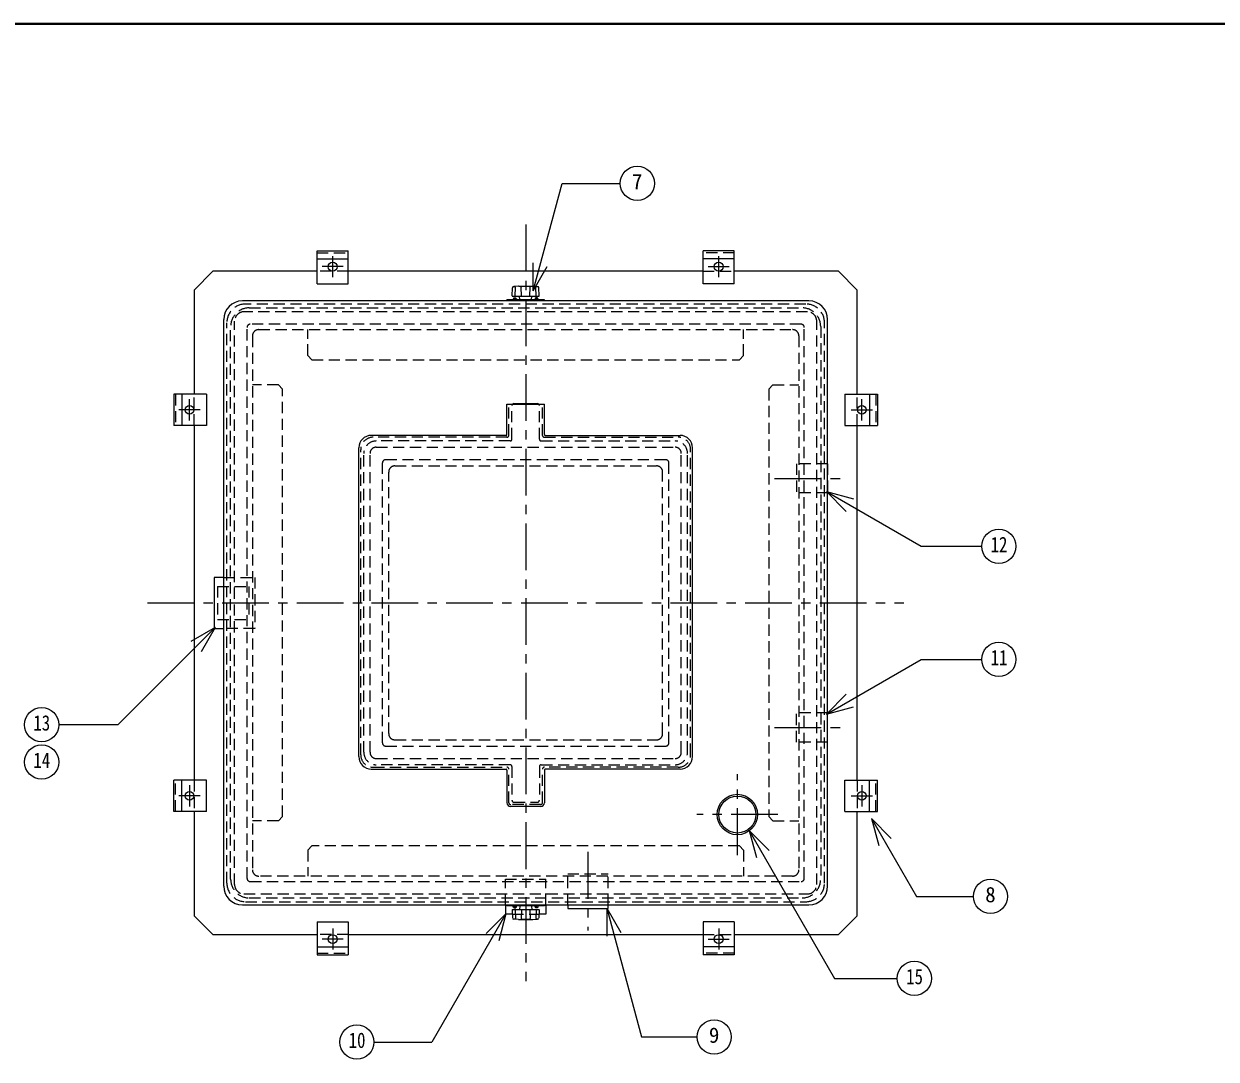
# Model space of a CAD drawing. Units: millimetres, scale not verified. Extents: x -3184 to 2891, y -2037 to 2178.
# Drawn here: x -953 to 962, y 515 to 2178 of the extents above; entities that cross this region are included whole.
import ezdxf
from ezdxf.enums import TextEntityAlignment as Align

# ---------------------------------------------------------------- set-up
doc = ezdxf.new("R2010")
doc.units = ezdxf.units.MM
doc.header["$LTSCALE"] = 15
doc.linetypes.add('CHAIN1', pattern=[8, 5, -1, 1, -1])
doc.linetypes.add('DASHED1', pattern=[1.8, 1.2, -0.6])
doc.layers.add('0-0', color=7, linetype='Continuous', lineweight=18)
doc.styles.add('ＭＳ ゴシック', font='')
doc.styles.get('ＭＳ ゴシック').set_extended_font_data('MS Gothic')

msp = doc.modelspace()

# ---------------------------------------------------------------- linework, layer by layer
at = {"layer": '0-0', "color": 1, "lineweight": 40}
msp.add_line((2890.8, 2177.87), (-3184.2, 2177.87), dxfattribs=at)
at = {"layer": '0-0', "color": 4, "linetype": 'CHAIN1', "lineweight": 9}
for p, q in [((-146.7, 1855.37), (-146.7, 640.37)), ((-456.7, 1770.87), (-456.7, 1804.87)), ((163.3, 1770.87), (163.3, 1804.87)), ((-439.7, 1787.87), (-473.7, 1787.87)), ((146.3, 1787.87), (180.3, 1787.87)), ((-686.7, 1540.87), (-686.7, 1574.87)), ((393.3, 1540.87), (393.3, 1574.87)), ((-669.7, 1557.87), (-703.7, 1557.87)), ((376.3, 1557.87), (410.3, 1557.87)), ((253.18, 1447.87), (373.18, 1447.87)), ((-754.2, 1247.87), (460.8, 1247.87)), ((253.18, 1047.87), (373.18, 1047.87)), ((193.3, 842.87), (193.3, 972.87)), ((-686.7, 954.87), (-686.7, 920.87)), ((393.3, 954.87), (393.3, 920.87)), ((-669.7, 937.87), (-703.7, 937.87)), ((376.3, 937.87), (410.3, 937.87)), ((258.3, 907.87), (128.3, 907.87)), ((-46.7, 847.75), (-46.7, 721.75)), ((-456.7, 724.87), (-456.7, 690.87)), ((163.3, 724.87), (163.3, 690.87)), ((-439.7, 707.87), (-473.7, 707.87)), ((146.3, 707.87), (180.3, 707.87))]:
    msp.add_line(p, q, dxfattribs=at)
at = {"layer": '0-0', "color": 4, "lineweight": 9}
for p, q in [((-481.7, 1813.16), (-431.7, 1813.16)), ((-481.7, 1800.37), (-481.7, 1813.16)), ((-431.7, 1800.37), (-431.7, 1813.16)), ((138.3, 1800.37), (138.3, 1813.16)), ((188.3, 1813.16), (138.3, 1813.16)), ((188.3, 1800.37), (188.3, 1813.16)), ((-649.2, 1780.37), (-679.2, 1750.37)), ((-481.7, 1780.37), (-649.2, 1780.37)), ((138.3, 1780.37), (-431.7, 1780.37)), ((355.8, 1780.37), (188.3, 1780.37)), ((355.8, 1780.37), (385.8, 1750.37)), ((-679.2, 1750.37), (-679.2, 1582.87)), ((385.8, 1582.87), (385.8, 1750.37)), ((-712, 1582.87), (-712, 1532.87)), ((-699.2, 1582.87), (-712, 1582.87)), ((405.8, 1582.87), (418.59, 1582.87)), ((418.59, 1582.87), (418.59, 1532.87)), ((-699.2, 1532.87), (-712, 1532.87)), ((-679.2, 1532.87), (-679.2, 962.87)), ((385.8, 962.87), (385.8, 1532.87)), ((405.8, 1532.87), (418.59, 1532.87)), ((-699.2, 962.87), (-712, 962.87)), ((-712, 912.87), (-712, 962.87)), ((405.8, 962.87), (418.59, 962.87)), ((418.59, 912.87), (418.59, 962.87)), ((-699.2, 912.87), (-712, 912.87)), ((-679.2, 912.87), (-679.2, 745.37)), ((385.8, 745.37), (385.8, 912.87)), ((405.8, 912.87), (418.59, 912.87)), ((-179.2, 762.87), (-179.2, 747.99)), ((-167.94, 747.99), (-179.2, 747.99)), ((-114.2, 747.99), (-125.46, 747.99)), ((-114.2, 762.87), (-114.2, 747.99)), ((-649.2, 715.37), (-679.2, 745.37)), ((355.8, 715.37), (385.8, 745.37)), ((-649.2, 715.37), (-481.7, 715.37)), ((-431.7, 715.37), (138.3, 715.37)), ((188.3, 715.37), (355.8, 715.37)), ((-481.7, 695.37), (-481.7, 682.58)), ((-431.7, 695.37), (-431.7, 682.58)), ((138.3, 695.37), (138.3, 682.58)), ((188.3, 695.37), (188.3, 682.58)), ((-481.7, 682.58), (-431.7, 682.58)), ((188.3, 682.58), (138.3, 682.58))]:
    msp.add_line(p, q, dxfattribs=at)
at = {"layer": '0-0', "color": 4, "linetype": 'DASHED1', "lineweight": 9}
for p, q in [((-481.7, 1810.31), (-431.7, 1810.31)), ((188.3, 1810.31), (138.3, 1810.31)), ((-431.7, 1780.37), (-481.7, 1780.37)), ((138.3, 1780.37), (188.3, 1780.37)), ((303.3, 1727.87), (-596.7, 1727.87)), ((305.8, 1715.37), (-599.2, 1715.37)), ((-590.57, 1721.74), (297.16, 1721.74)), ((-626.7, 797.87), (-626.7, 1697.87)), ((-620.57, 804), (-620.57, 1691.74)), ((-614.2, 795.37), (-614.2, 1700.37)), ((-594.2, 805.37), (-594.2, 1690.37)), ((295.8, 1695.37), (-589.2, 1695.37)), ((-575.55, 1686.72), (282.15, 1686.72)), ((-496.7, 1645.13), (-496.7, 1686.72)), ((203.3, 1645.13), (203.3, 1686.72)), ((300.8, 805.37), (300.8, 1690.37)), ((320.8, 795.37), (320.8, 1700.37)), ((327.16, 1691.74), (327.16, 804)), ((333.3, 797.87), (333.3, 1697.87)), ((-585.55, 1676.72), (-585.55, 819.02)), ((292.15, 1676.72), (292.15, 819.02)), ((-496.7, 1645.13), (-489.94, 1638.38)), ((-489.94, 1638.38), (196.54, 1638.38)), ((203.3, 1645.13), (196.54, 1638.38)), ((-543.97, 1597.87), (-585.55, 1597.87)), ((-543.97, 1597.87), (-537.21, 1591.11)), ((-537.21, 904.63), (-537.21, 1591.11)), ((250.56, 1597.87), (243.8, 1591.11)), ((243.8, 1591.11), (243.8, 904.63)), ((250.56, 1597.87), (292.15, 1597.87)), ((-709.14, 1582.87), (-709.14, 1532.87)), ((-679.2, 1532.87), (-679.2, 1582.87)), ((385.8, 1532.87), (385.8, 1582.87)), ((415.74, 1582.87), (415.74, 1532.87)), ((288.18, 1471.37), (288.18, 1424.37)), ((338.18, 1471.37), (288.18, 1471.37)), ((-631.7, 1288.87), (-581.82, 1288.87)), ((-581.82, 1288.87), (-581.82, 1206.87)), ((-641.45, 1274.37), (-641.45, 1221.37)), ((-641.45, 1221.37), (-591.45, 1221.37)), ((-581.82, 1206.87), (-631.7, 1206.87)), ((288.18, 1024.37), (288.18, 1071.37)), ((338.18, 1024.37), (288.18, 1024.37)), ((-709.14, 912.87), (-709.14, 962.87)), ((-679.2, 962.87), (-679.2, 912.87)), ((385.8, 962.87), (385.8, 912.87)), ((415.74, 912.87), (415.74, 962.87)), ((-543.97, 897.87), (-537.21, 904.63)), ((250.56, 897.87), (243.8, 904.63)), ((-543.97, 897.87), (-585.55, 897.87)), ((250.56, 897.87), (292.15, 897.87)), ((-496.7, 850.61), (-489.94, 857.36)), ((-496.7, 850.61), (-496.7, 809.02)), ((196.54, 857.36), (-489.94, 857.36)), ((203.3, 850.61), (196.54, 857.36)), ((203.3, 850.61), (203.3, 809.02)), ((282.15, 809.02), (-575.55, 809.02)), ((-79.2, 812.75), (-14.2, 812.75)), ((-79.2, 762.87), (-79.2, 812.75)), ((-14.2, 762.87), (-14.2, 812.75)), ((-589.2, 800.37), (295.8, 800.37)), ((-179.2, 803.99), (-114.2, 803.99)), ((-179.2, 762.87), (-179.2, 803.99)), ((-114.2, 762.87), (-114.2, 803.99)), ((-599.2, 780.37), (305.8, 780.37)), ((-596.7, 767.87), (303.3, 767.87)), ((-590.57, 774), (297.16, 774)), ((-167.94, 747.99), (-125.46, 747.99)), ((-431.7, 715.37), (-481.7, 715.37)), ((138.3, 715.37), (188.3, 715.37)), ((-481.7, 685.43), (-431.7, 685.43)), ((188.3, 685.43), (138.3, 685.43))]:
    msp.add_line(p, q, dxfattribs=at)
at = {"layer": '0-0'}
for p, q in [((-481.7, 1800.37), (-431.7, 1800.37)), ((-481.7, 1760.37), (-481.7, 1800.37)), ((188.3, 1800.37), (138.3, 1800.37)), ((188.3, 1760.37), (188.3, 1800.37)), ((-134.49, 1749.01), (-134.49, 1794.01)), ((-134.49, 1749.01), (-111.99, 1787.99)), ((-168.16, 1740.89), (-167.74, 1754.03)), ((-158.47, 1756.36), (-165.85, 1755.97)), ((-163.64, 1740.37), (-163.15, 1754.92)), ((-157.94, 1756.37), (-135.47, 1756.37)), ((-153.56, 1740.37), (-154.04, 1754.92)), ((-139.85, 1740.37), (-139.36, 1754.92)), ((-134.94, 1756.36), (-127.56, 1755.97)), ((-129.77, 1740.37), (-130.25, 1754.92)), ((-125.24, 1740.89), (-125.66, 1754.03)), ((308.3, 1732.87), (-601.7, 1732.87)), ((-176.7, 1732.87), (-176.7, 1734.37)), ((-116.7, 1734.37), (-176.7, 1734.37)), ((-167.67, 1740.37), (-125.74, 1740.37)), ((-161.7, 1736.37), (-166.7, 1736.37)), ((-166.7, 1736.37), (-166.7, 1734.37)), ((-164.2, 1736.37), (-164.2, 1734.37)), ((-162.7, 1736.37), (-162.7, 1737.88)), ((-161.7, 1736.37), (-161.7, 1734.37)), ((-156.24, 1734.83), (-156.7, 1740.37)), ((-137.16, 1734.83), (-136.7, 1740.37)), ((-131.7, 1736.37), (-126.7, 1736.37)), ((-131.7, 1736.37), (-131.7, 1734.37)), ((-130.7, 1736.37), (-130.7, 1737.88)), ((-129.2, 1736.37), (-129.2, 1734.37)), ((-126.7, 1736.37), (-126.7, 1734.37)), ((-116.7, 1732.87), (-116.7, 1734.37)), ((-631.7, 792.87), (-631.7, 1702.87)), ((338.3, 792.87), (338.3, 1702.87)), ((-699.2, 1582.87), (-699.2, 1532.87)), ((-659.2, 1582.87), (-699.2, 1582.87)), ((365.8, 1582.87), (405.8, 1582.87)), ((405.8, 1582.87), (405.8, 1532.87)), ((336.37, 1426.5), (368.19, 1394.68)), ((336.37, 1426.5), (379.84, 1414.85)), ((-646.82, 1288.87), (-646.82, 1206.87)), ((-631.7, 1288.87), (-646.82, 1288.87)), ((-645.42, 1208.42), (-801.65, 1052.19)), ((-645.42, 1208.42), (-684.39, 1185.92)), ((-645.42, 1208.42), (-667.92, 1169.45)), ((-646.82, 1206.87), (-631.7, 1206.87)), ((336.37, 1069.24), (368.19, 1101.06)), ((336.37, 1069.24), (379.84, 1080.89)), ((-801.65, 1052.19), (-896.77, 1052.19)), ((-699.2, 912.87), (-699.2, 962.87)), ((405.8, 912.87), (405.8, 962.87)), ((-659.2, 912.87), (-699.2, 912.87)), ((365.8, 912.87), (405.8, 912.87)), ((408.8, 901.45), (420.45, 857.98)), ((408.8, 901.45), (440.62, 869.63)), ((212.49, 882.18), (244.31, 850.36)), ((212.49, 882.18), (224.14, 838.71)), ((-601.7, 762.87), (308.3, 762.87)), ((-178.36, 748.66), (-297.4, 542.49)), ((-178.36, 748.66), (-210.18, 716.84)), ((-178.36, 748.66), (-190.01, 705.19)), ((-176.7, 762.87), (-176.7, 761.37)), ((-116.7, 761.37), (-176.7, 761.37)), ((-168.16, 754.85), (-167.74, 741.71)), ((-167.67, 755.37), (-125.74, 755.37)), ((-166.7, 759.37), (-166.7, 761.37)), ((-161.7, 759.37), (-166.7, 759.37)), ((-164.2, 759.37), (-164.2, 761.37)), ((-163.64, 755.37), (-163.15, 740.82)), ((-162.7, 759.37), (-162.7, 757.86)), ((-161.7, 759.37), (-161.7, 761.37)), ((-156.24, 760.91), (-156.7, 755.37)), ((-153.56, 755.37), (-154.04, 740.82)), ((-139.85, 755.37), (-139.36, 740.82)), ((-137.16, 760.91), (-136.7, 755.37)), ((-131.7, 759.37), (-131.7, 761.37)), ((-131.7, 759.37), (-126.7, 759.37)), ((-130.7, 759.37), (-130.7, 757.86)), ((-129.77, 755.37), (-130.25, 740.82)), ((-129.2, 759.37), (-129.2, 761.37)), ((-126.7, 759.37), (-126.7, 761.37)), ((-125.24, 754.85), (-125.66, 741.71)), ((-116.7, 762.87), (-116.7, 761.37)), ((-16.11, 757.62), (6.39, 718.65)), ((-16.11, 757.62), (-16.11, 712.62)), ((-481.7, 735.37), (-481.7, 695.37)), ((-158.47, 739.38), (-165.85, 739.77)), ((-157.94, 739.37), (-135.47, 739.37)), ((-134.94, 739.38), (-127.56, 739.77)), ((188.3, 735.37), (188.3, 695.37)), ((-481.7, 695.37), (-431.7, 695.37)), ((188.3, 695.37), (138.3, 695.37)), ((-390.34, 542.49), (-297.4, 542.49))]:
    msp.add_line(p, q, dxfattribs=at)
at = {"layer": '0-0', "color": 5, "lineweight": 25}
for p, q in [((-176.7, 1566.87), (-116.7, 1566.87)), ((-176.7, 1518.37), (-176.7, 1566.87)), ((-165.7, 1567.87), (-127.7, 1567.87)), ((-116.7, 1518.37), (-116.7, 1566.87)), ((-178.2, 1516.87), (-394.7, 1516.87)), ((-115.2, 1516.87), (101.3, 1516.87)), ((-414.7, 1000.87), (-414.7, 1496.87)), ((121.3, 1000.87), (121.3, 1496.87)), ((-394.7, 980.87), (-178.2, 980.87)), ((-176.7, 979.37), (-176.7, 926.87)), ((-116.7, 979.37), (-116.7, 926.87)), ((101.3, 980.87), (-115.2, 980.87)), ((-122.7, 920.87), (-170.7, 920.87))]:
    msp.add_line(p, q, dxfattribs=at)
at = {"layer": '0-0', "linetype": 'DASHED1'}
for p, q in [((-173.7, 1516.87), (-173.7, 1566.87)), ((-168.7, 1510.87), (-168.7, 1564.87)), ((-124.7, 1510.87), (-124.7, 1564.87)), ((-119.7, 1516.87), (-119.7, 1566.87)), ((-176.7, 1513.87), (-391.7, 1513.87)), ((-116.7, 1513.87), (98.3, 1513.87)), ((-411.7, 1003.87), (-411.7, 1493.87)), ((-171.7, 1507.87), (-386.7, 1507.87)), ((-386.7, 1497.87), (93.3, 1497.87)), ((-121.7, 1507.87), (93.3, 1507.87)), ((118.3, 1003.87), (118.3, 1493.87)), ((-406.7, 1007.87), (-406.7, 1487.87)), ((-396.7, 1007.87), (-396.7, 1487.87)), ((-371.7, 1477.87), (78.3, 1477.87)), ((103.3, 1007.87), (103.3, 1487.87)), ((113.3, 1007.87), (113.3, 1487.87)), ((-376.7, 1022.87), (-376.7, 1472.87)), ((-366.7, 1037.87), (-366.7, 1457.87)), ((-356.7, 1467.87), (63.3, 1467.87)), ((73.3, 1037.87), (73.3, 1457.87)), ((83.3, 1022.87), (83.3, 1472.87)), ((-371.7, 1017.87), (78.3, 1017.87)), ((-356.7, 1027.87), (63.3, 1027.87)), ((-386.7, 997.87), (93.3, 997.87)), ((-391.7, 983.87), (-176.7, 983.87)), ((-171.7, 987.87), (-386.7, 987.87)), ((-173.7, 926.87), (-173.7, 980.87)), ((-168.7, 984.87), (-168.7, 930.87)), ((-124.7, 984.87), (-124.7, 930.87)), ((-121.7, 987.87), (93.3, 987.87)), ((-119.7, 926.87), (-119.7, 980.87)), ((98.3, 983.87), (-116.7, 983.87)), ((-122.7, 923.87), (-170.7, 923.87)), ((-165.7, 927.87), (-127.7, 927.87))]:
    msp.add_line(p, q, dxfattribs=at)
at = {"layer": '0-0'}
for points in [[(-134.49, 1749.01), (-88.22, 1921.7), (5.04, 1921.7)], [(-481.7, 1760.37), (-431.7, 1760.37), (-431.7, 1800.37)], [(188.3, 1760.37), (138.3, 1760.37), (138.3, 1800.37)], [(-165.7, 1736.37), (-165.7, 1737.88), (-162.7, 1737.88)], [(-127.7, 1736.37), (-127.7, 1737.88), (-130.7, 1737.88)], [(-659.2, 1582.87), (-659.2, 1532.87), (-699.2, 1532.87)], [(365.8, 1582.87), (365.8, 1532.87), (405.8, 1532.87)], [(336.37, 1426.5), (488.38, 1338.74), (585.76, 1338.74)], [(336.37, 1069.24), (488.38, 1157), (585.76, 1157)], [(-659.2, 912.87), (-659.2, 962.87), (-699.2, 962.87)], [(365.8, 912.87), (365.8, 962.87), (405.8, 962.87)], [(408.8, 901.45), (480.99, 776.42), (572.35, 776.42)], [(212.49, 882.18), (349.55, 644.78), (450.14, 644.78)], [(-165.7, 759.37), (-165.7, 757.86), (-162.7, 757.86)], [(-127.7, 759.37), (-127.7, 757.86), (-130.7, 757.86)], [(-79.2, 762.87), (-79.2, 756.75), (-14.2, 756.75), (-14.2, 762.87)], [(-16.11, 757.62), (39.36, 550.62), (128.56, 550.62)], [(-481.7, 735.37), (-431.7, 735.37), (-431.7, 695.37)], [(188.3, 735.37), (138.3, 735.37), (138.3, 695.37)]]:
    msp.add_lwpolyline(points, dxfattribs=at)
at = {"layer": '0-0', "color": 4, "linetype": 'DASHED1', "lineweight": 9}
for points in [[(338.18, 1471.37), (338.18, 1424.37), (288.18, 1424.37)], [(-641.45, 1274.37), (-591.45, 1274.37), (-591.45, 1221.37)], [(338.18, 1024.37), (338.18, 1071.37), (288.18, 1071.37)]]:
    msp.add_lwpolyline(points, dxfattribs=at)
at = {"layer": '0-0'}
for centre, radius in [((32.54, 1921.7), 27.5), ((-456.7, 1787.87), 7), ((163.3, 1787.87), 7), ((-686.7, 1557.87), 7), ((393.3, 1557.87), 7), ((613.26, 1338.74), 27.5), ((613.26, 1157), 27.5), ((-924.27, 1052.19), 27.5), ((-924.27, 992.19), 27.5), ((-686.7, 937.87), 7), ((393.3, 937.87), 7), ((599.85, 776.42), 27.5), ((-456.7, 707.87), 7), ((163.3, 707.87), 7), ((477.64, 644.78), 27.5), ((156.06, 550.62), 27.5), ((-417.84, 542.49), 27.5)]:
    msp.add_circle(centre, radius, dxfattribs=at)
at = {"layer": '0-0', "color": 5, "lineweight": 25}
for radius in [32.5, 29.7]:
    msp.add_circle((193.3, 907.87), radius, dxfattribs=at)
at = {"layer": '0-0'}
for centre, radius, start, end in [((-165.74, 1753.97), 2, 93.01913, 178.15415), ((-166.21, 1753.3), 2.07, 93.02757, 128.73305), ((-166.13, 1745.41), 9.96, 72.62002, 91.09064), ((-157.94, 1746.37), 10, 90, 93.01913), ((-153.54, 1754.93), 0.5, 97.29873, 181.90915), ((-146.7, 1701.53), 54.34, 82.70127, 97.29873), ((-139.86, 1754.93), 0.5, 358.09085, 82.70127), ((-135.47, 1746.37), 10, 86.98087, 90), ((-127.28, 1745.41), 9.96, 88.90936, 107.37998), ((-127.66, 1753.97), 2, 1.84585, 86.98087), ((-127.2, 1753.3), 2.07, 51.26695, 86.97243), ((-601.7, 1702.87), 30, 90, 180), ((-167.67, 1740.87), 0.5, 178.15415, 270), ((-155.74, 1734.87), 0.5, 184.76364, 270), ((-137.66, 1734.87), 0.5, 270, 355.23636), ((-125.74, 1740.87), 0.5, 270, 1.84585), ((308.3, 1702.87), 30, 0, 90), ((-601.7, 792.87), 30, 180, 270), ((308.3, 792.87), 30, 270, 0), ((-167.67, 754.87), 0.5, 90, 181.84585), ((-155.74, 760.87), 0.5, 90, 175.23636), ((-137.66, 760.87), 0.5, 4.76364, 90), ((-125.74, 754.87), 0.5, 358.15415, 90), ((-165.74, 741.77), 2, 181.84585, 266.98087), ((-166.21, 742.44), 2.07, 231.26695, 266.97243), ((-166.13, 750.33), 9.96, 268.90936, 287.37998), ((-157.94, 749.37), 10, 266.98087, 270), ((-153.54, 740.81), 0.5, 178.09085, 262.70127), ((-146.7, 794.21), 54.34, 262.70127, 277.29873), ((-139.86, 740.81), 0.5, 277.29873, 1.90915), ((-135.47, 749.37), 10, 270, 273.01913), ((-127.28, 750.33), 9.96, 252.62002, 271.09064), ((-127.66, 741.77), 2, 273.01913, 358.15415), ((-127.2, 742.44), 2.07, 273.02757, 308.73305)]:
    msp.add_arc(centre, radius, start, end, dxfattribs=at)
at = {"layer": '0-0', "color": 4, "linetype": 'DASHED1', "lineweight": 9}
for centre, radius, start, end in [((-596.7, 1697.87), 30, 90, 180), ((303.3, 1697.87), 30, 0, 90), ((-590.57, 1691.74), 30, 90, 180), ((-599.2, 1700.37), 15, 90, 180), ((297.16, 1691.74), 30, 0, 90), ((305.8, 1700.37), 15, 0, 90), ((-589.2, 1690.37), 5, 90, 180), ((-575.55, 1676.72), 10, 90, 180), ((282.15, 1676.72), 10, 0, 90), ((295.8, 1690.37), 5, 0, 90), ((-589.2, 805.37), 5, 180, 270), ((-575.55, 819.02), 10, 180, 270), ((282.15, 819.02), 10, 270, 0), ((295.8, 805.37), 5, 270, 0), ((-596.7, 797.87), 30, 180, 270), ((-590.57, 804), 30, 180, 270), ((-599.2, 795.37), 15, 180, 270), ((297.16, 804), 30, 270, 0), ((303.3, 797.87), 30, 270, 0), ((305.8, 795.37), 15, 270, 0)]:
    msp.add_arc(centre, radius, start, end, dxfattribs=at)
at = {"layer": '0-0', "linetype": 'DASHED1'}
for centre, radius, start, end in [((-165.7, 1564.87), 3, 138.18969, 180), ((-127.7, 1564.87), 3, 0, 41.81031), ((-391.7, 1493.87), 20, 90, 180), ((-176.7, 1516.87), 3, 270, 0), ((-116.7, 1516.87), 3, 180, 270), ((98.3, 1493.87), 20, 0, 90), ((-386.7, 1487.87), 20, 90, 180), ((-386.7, 1487.87), 10, 90, 180), ((-171.7, 1510.87), 3, 270, 0), ((-121.7, 1510.87), 3, 180, 270), ((93.3, 1487.87), 20, 0, 90), ((93.3, 1487.87), 10, 0, 90), ((-371.7, 1472.87), 5, 90, 180), ((78.3, 1472.87), 5, 0, 90), ((-356.7, 1457.87), 10, 90, 180), ((63.3, 1457.87), 10, 0, 90), ((-356.7, 1037.87), 10, 180, 270), ((63.3, 1037.87), 10, 270, 0), ((-371.7, 1022.87), 5, 180, 270), ((78.3, 1022.87), 5, 270, 0), ((-391.7, 1003.87), 20, 180, 270), ((-386.7, 1007.87), 20, 180, 270), ((-386.7, 1007.87), 10, 180, 270), ((93.3, 1007.87), 10, 270, 0), ((93.3, 1007.87), 20, 270, 0), ((98.3, 1003.87), 20, 270, 0), ((-176.7, 980.87), 3, 0, 90), ((-171.7, 984.87), 3, 0, 90), ((-121.7, 984.87), 3, 90, 180), ((-116.7, 980.87), 3, 90, 180), ((-170.7, 926.87), 3, 180, 270), ((-165.7, 930.87), 3, 180, 270), ((-127.7, 930.87), 3, 270, 0), ((-122.7, 926.87), 3, 270, 0)]:
    msp.add_arc(centre, radius, start, end, dxfattribs=at)
at = {"layer": '0-0', "color": 5, "lineweight": 25}
for centre, radius, start, end in [((-165.7, 1564.87), 3, 90, 138.18969), ((-127.7, 1564.87), 3, 41.81031, 90), ((-394.7, 1496.87), 20, 90, 180), ((-178.2, 1518.37), 1.5, 270, 0), ((-115.2, 1518.37), 1.5, 180, 270), ((101.3, 1496.87), 20, 0, 90), ((-394.7, 1000.87), 20, 180, 270), ((101.3, 1000.87), 20, 270, 0), ((-178.2, 979.37), 1.5, 0, 90), ((-115.2, 979.37), 1.5, 90, 180), ((-170.7, 926.87), 6, 180, 270), ((-122.7, 926.87), 6, 270, 0)]:
    msp.add_arc(centre, radius, start, end, dxfattribs=at)

# ---------------------------------------------------------------- texts
at = {"layer": '0-0', "style": 'ＭＳ ゴシック'}
for s, p in [('7', (24.1, 1904.83)), ('8', (591.41, 759.54)), ('9', (147.62, 533.74))]:
    msp.add_text(s, height=24.74, dxfattribs=at).set_placement(p, align=Align.BOTTOM_LEFT)
at = {"layer": '0-0', "style": 'ＭＳ ゴシック', "width": 0.8}
for s, p in [('12', (600.13, 1321.86)), ('11', (600.13, 1140.13)), ('13', (-937.4, 1035.31)), ('14', (-937.4, 975.31)), ('15', (464.52, 627.9)), ('10', (-430.97, 525.61))]:
    msp.add_text(s, height=24.74, dxfattribs=at).set_placement(p, align=Align.BOTTOM_LEFT)

doc.saveas('drawing.dxf')
